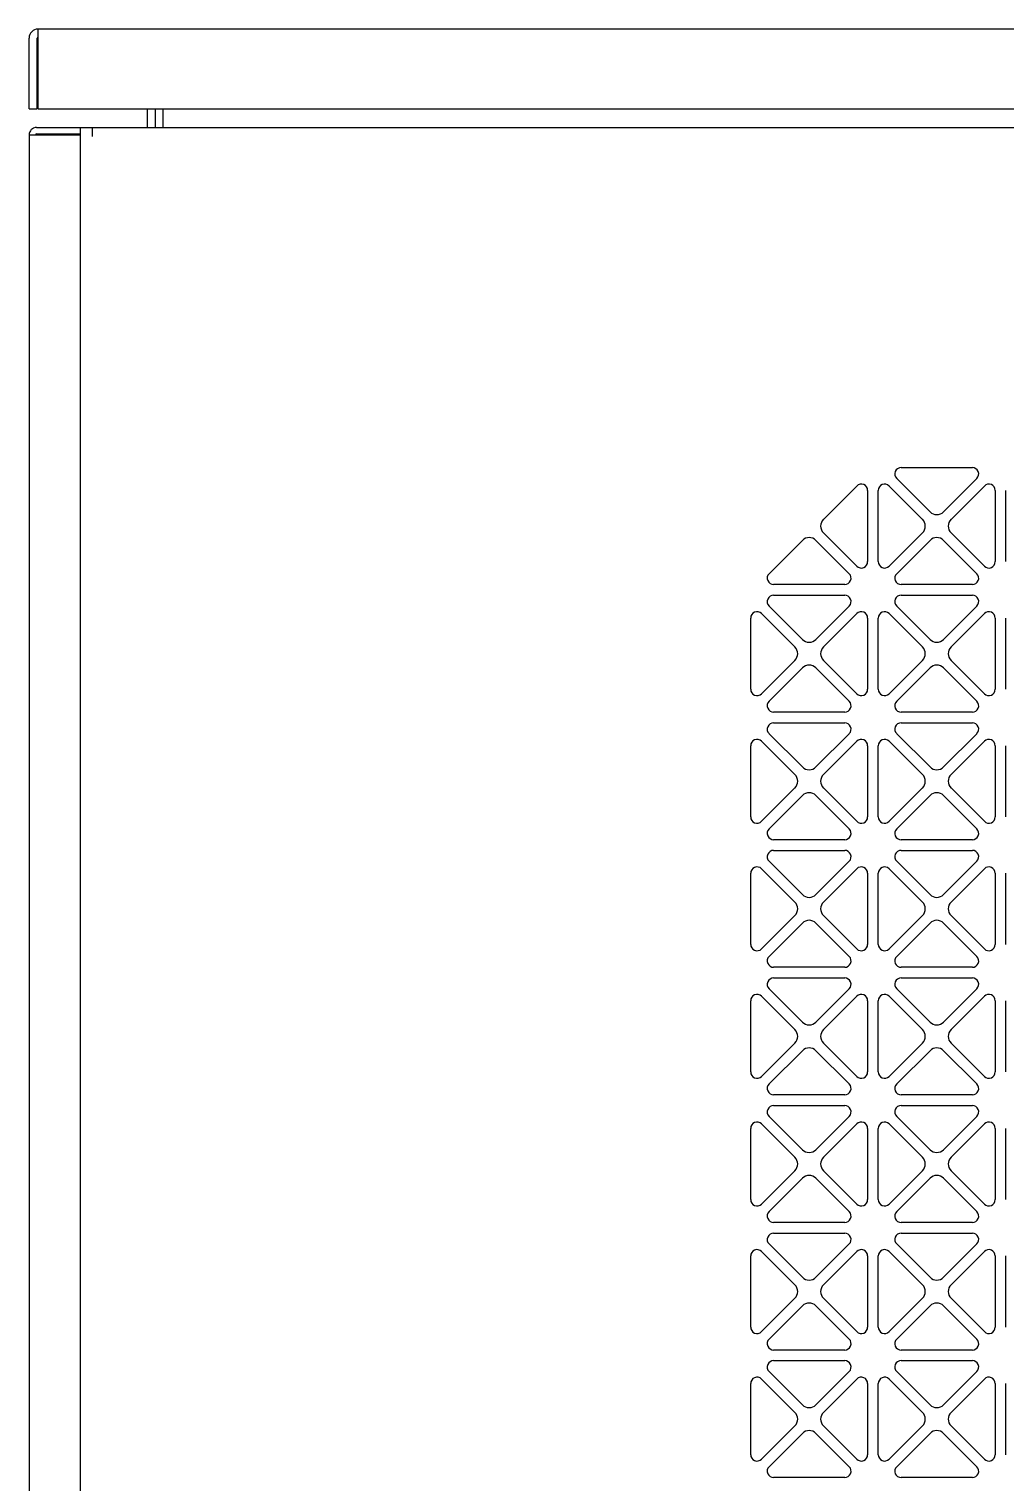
# Model space of a CAD drawing. Header units: millimetres. Extents: x 0 to 87554, y -20854 to 20404.
# Drawn here: x 15206.4 to 15390.1, y 15586.9 to 15860.4 of the extents above; entities that cross this region are included whole.
import ezdxf

# ---------------------------------------------------------------- set-up
doc = ezdxf.new("R2010")
doc.units = ezdxf.units.MM
doc.layers.get('0').update_dxf_attribs({"lineweight": 15})
for name, color, linetype in [('4215-12649_2_1_0', 7, 'Continuous'), ('4215-12649_2_2_0', 7, 'Continuous'), ('4215-12649_2_3_0', 7, 'Continuous'), ('4215-12655_1_0', 7, 'Continuous'), ('4215-12661_1_0', 7, 'Continuous'), ('WANGKONG_0', 7, 'Continuous')]:
    doc.layers.add(name, color=color, linetype=linetype)

# ---------------------------------------------------------------- blocks, each defined once
blk = doc.blocks.new('ju77')
at = {"layer": '4215-12649_2_1_0', "color": 87, "linetype": 'Continuous'}
for p, q in [((-405.04, 462.5), (-405.04, 477.5)), ((325.96, 477.5), (-405.04, 477.5)), ((-406.74, 462.5), (-406.74, 475.8)), ((-405.24, 462.5), (-405.24, 475.8)), ((-406.74, 462.5), (-405.24, 462.5)), ((-405.04, 462.5), (325.96, 462.5))]:
    blk.add_line(p, q, dxfattribs=at)
for radius in [1.7, 0.2]:
    blk.add_arc((-405.04, 475.8), radius, 90, 180, dxfattribs=at)
at = {"layer": '4215-12649_2_2_0', "color": 87, "linetype": 'Continuous'}
for p, q in [((-384.54, 462.5), (-384.54, 459)), ((-383.04, 462.5), (-383.04, 459))]:
    blk.add_line(p, q, dxfattribs=at)
at = {"layer": '4215-12649_2_3_0', "color": 87, "linetype": 'Continuous'}
blk.add_line((-381.54, 459), (-381.54, 462.5), dxfattribs=at)
at = {"layer": '4215-12655_1_0', "color": 87, "linetype": 'Continuous'}
for p, q in [((-406.74, 457.6), (-406.74, -554.5)), ((-406.74, 457.6), (-397.04, 457.6)), ((-405.34, 459), (-397.04, 459)), ((-405.34, 457.8), (-397.04, 457.8))]:
    blk.add_line(p, q, dxfattribs=at)
for radius in [1.4, 0.2]:
    blk.add_arc((-405.34, 457.6), radius, 90, 180, dxfattribs=at)
at = {"layer": '4215-12661_1_0', "color": 87, "linetype": 'Continuous'}
for p, q in [((-397.04, -1554), (-397.04, 459)), ((-397.04, 459), (316.96, 459)), ((-394.84, 457.3), (-394.84, 459))]:
    blk.add_line(p, q, dxfattribs=at)
at = {"layer": 'WANGKONG_0', "color": 87, "linetype": 'Continuous'}
for p, q in [((-242.73, 395), (-229.35, 395)), ((-257.35, 385.27), (-251.09, 391.54)), ((-244.99, 391.54), (-238.73, 385.27)), ((-237.31, 386.69), (-243.58, 392.95)), ((-228.5, 392.95), (-234.77, 386.69)), ((-233.35, 385.27), (-227.09, 391.54)), ((-249.04, 390.69), (-249.04, 377.31)), ((-247.04, 377.31), (-247.04, 390.69)), ((-225.04, 390.69), (-225.04, 377.31)), ((-223.04, 377.31), (-223.04, 390.69)), ((-267.58, 375.05), (-261.31, 381.31)), ((-258.77, 381.31), (-252.5, 375.05)), ((-251.09, 376.46), (-257.35, 382.73)), ((-238.73, 382.73), (-244.99, 376.46)), ((-243.58, 375.05), (-237.31, 381.31)), ((-234.77, 381.31), (-228.5, 375.05)), ((-227.09, 376.46), (-233.35, 382.73)), ((-253.35, 373), (-266.73, 373)), ((-229.35, 373), (-242.73, 373)), ((-266.73, 371), (-253.35, 371)), ((-242.73, 371), (-229.35, 371)), ((-271.04, 353.31), (-271.04, 366.69)), ((-268.99, 367.54), (-262.73, 361.27)), ((-261.31, 362.69), (-267.58, 368.95)), ((-252.5, 368.95), (-258.77, 362.69)), ((-257.35, 361.27), (-251.09, 367.54)), ((-249.04, 366.69), (-249.04, 353.31)), ((-247.04, 353.31), (-247.04, 366.69)), ((-244.99, 367.54), (-238.73, 361.27)), ((-237.31, 362.69), (-243.58, 368.95)), ((-228.5, 368.95), (-234.77, 362.69)), ((-233.35, 361.27), (-227.09, 367.54)), ((-225.04, 366.69), (-225.04, 353.31)), ((-223.04, 353.31), (-223.04, 366.69)), ((-262.73, 358.73), (-268.99, 352.46)), ((-251.09, 352.46), (-257.35, 358.73)), ((-238.73, 358.73), (-244.99, 352.46)), ((-227.09, 352.46), (-233.35, 358.73)), ((-267.58, 351.05), (-261.31, 357.31)), ((-258.77, 357.31), (-252.5, 351.05)), ((-243.58, 351.05), (-237.31, 357.31)), ((-234.77, 357.31), (-228.5, 351.05)), ((-253.35, 349), (-266.73, 349)), ((-229.35, 349), (-242.73, 349)), ((-261.31, 338.69), (-267.58, 344.95)), ((-266.73, 347), (-253.35, 347)), ((-252.5, 344.95), (-258.77, 338.69)), ((-237.31, 338.69), (-243.58, 344.95)), ((-242.73, 347), (-229.35, 347)), ((-228.5, 344.95), (-234.77, 338.69)), ((-271.04, 329.31), (-271.04, 342.69)), ((-268.99, 343.54), (-262.73, 337.27)), ((-257.35, 337.27), (-251.09, 343.54)), ((-249.04, 342.69), (-249.04, 329.31)), ((-247.04, 329.31), (-247.04, 342.69)), ((-244.99, 343.54), (-238.73, 337.27)), ((-233.35, 337.27), (-227.09, 343.54)), ((-225.04, 342.69), (-225.04, 329.31)), ((-223.04, 329.31), (-223.04, 342.69)), ((-262.73, 334.73), (-268.99, 328.46)), ((-251.09, 328.46), (-257.35, 334.73)), ((-238.73, 334.73), (-244.99, 328.46)), ((-227.09, 328.46), (-233.35, 334.73)), ((-267.58, 327.05), (-261.31, 333.31)), ((-258.77, 333.31), (-252.5, 327.05)), ((-243.58, 327.05), (-237.31, 333.31)), ((-234.77, 333.31), (-228.5, 327.05)), ((-253.35, 325), (-266.73, 325)), ((-266.73, 323), (-253.35, 323)), ((-229.35, 325), (-242.73, 325)), ((-242.73, 323), (-229.35, 323)), ((-261.31, 314.69), (-267.58, 320.95)), ((-252.5, 320.95), (-258.77, 314.69)), ((-237.31, 314.69), (-243.58, 320.95)), ((-228.5, 320.95), (-234.77, 314.69)), ((-271.04, 305.31), (-271.04, 318.69)), ((-268.99, 319.54), (-262.73, 313.27)), ((-257.35, 313.27), (-251.09, 319.54)), ((-249.04, 318.69), (-249.04, 305.31)), ((-247.04, 305.31), (-247.04, 318.69)), ((-244.99, 319.54), (-238.73, 313.27)), ((-233.35, 313.27), (-227.09, 319.54)), ((-225.04, 318.69), (-225.04, 305.31)), ((-223.04, 305.31), (-223.04, 318.69)), ((-262.73, 310.73), (-268.99, 304.46)), ((-267.58, 303.05), (-261.31, 309.31)), ((-258.77, 309.31), (-252.5, 303.05)), ((-251.09, 304.46), (-257.35, 310.73)), ((-238.73, 310.73), (-244.99, 304.46)), ((-243.58, 303.05), (-237.31, 309.31)), ((-234.77, 309.31), (-228.5, 303.05)), ((-227.09, 304.46), (-233.35, 310.73)), ((-253.35, 301), (-266.73, 301)), ((-229.35, 301), (-242.73, 301)), ((-266.73, 299), (-253.35, 299)), ((-242.73, 299), (-229.35, 299)), ((-268.99, 295.54), (-262.73, 289.27)), ((-261.31, 290.69), (-267.58, 296.95)), ((-252.5, 296.95), (-258.77, 290.69)), ((-257.35, 289.27), (-251.09, 295.54)), ((-244.99, 295.54), (-238.73, 289.27)), ((-237.31, 290.69), (-243.58, 296.95)), ((-228.5, 296.95), (-234.77, 290.69)), ((-233.35, 289.27), (-227.09, 295.54)), ((-271.04, 281.31), (-271.04, 294.69)), ((-249.04, 294.69), (-249.04, 281.31)), ((-247.04, 281.31), (-247.04, 294.69)), ((-225.04, 294.69), (-225.04, 281.31)), ((-223.04, 281.31), (-223.04, 294.69)), ((-262.73, 286.73), (-268.99, 280.46)), ((-267.58, 279.05), (-261.31, 285.31)), ((-258.77, 285.31), (-252.5, 279.05)), ((-251.09, 280.46), (-257.35, 286.73)), ((-238.73, 286.73), (-244.99, 280.46)), ((-243.58, 279.05), (-237.31, 285.31)), ((-234.77, 285.31), (-228.5, 279.05)), ((-227.09, 280.46), (-233.35, 286.73)), ((-253.35, 277), (-266.73, 277)), ((-229.35, 277), (-242.73, 277)), ((-266.73, 275), (-253.35, 275)), ((-242.73, 275), (-229.35, 275)), ((-268.99, 271.54), (-262.73, 265.27)), ((-261.31, 266.69), (-267.58, 272.95)), ((-252.5, 272.95), (-258.77, 266.69)), ((-257.35, 265.27), (-251.09, 271.54)), ((-244.99, 271.54), (-238.73, 265.27)), ((-237.31, 266.69), (-243.58, 272.95)), ((-228.5, 272.95), (-234.77, 266.69)), ((-233.35, 265.27), (-227.09, 271.54)), ((-271.04, 257.31), (-271.04, 270.69)), ((-249.04, 270.69), (-249.04, 257.31)), ((-247.04, 257.31), (-247.04, 270.69)), ((-225.04, 270.69), (-225.04, 257.31)), ((-223.04, 257.31), (-223.04, 270.69)), ((-262.73, 262.73), (-268.99, 256.46)), ((-251.09, 256.46), (-257.35, 262.73)), ((-238.73, 262.73), (-244.99, 256.46)), ((-227.09, 256.46), (-233.35, 262.73)), ((-267.58, 255.05), (-261.31, 261.31)), ((-258.77, 261.31), (-252.5, 255.05)), ((-243.58, 255.05), (-237.31, 261.31)), ((-234.77, 261.31), (-228.5, 255.05)), ((-253.35, 253), (-266.73, 253)), ((-229.35, 253), (-242.73, 253)), ((-261.31, 242.69), (-267.58, 248.95)), ((-266.73, 251), (-253.35, 251)), ((-252.5, 248.95), (-258.77, 242.69)), ((-237.31, 242.69), (-243.58, 248.95)), ((-242.73, 251), (-229.35, 251)), ((-228.5, 248.95), (-234.77, 242.69)), ((-271.04, 233.31), (-271.04, 246.69)), ((-268.99, 247.54), (-262.73, 241.27)), ((-257.35, 241.27), (-251.09, 247.54)), ((-249.04, 246.69), (-249.04, 233.31)), ((-247.04, 233.31), (-247.04, 246.69)), ((-244.99, 247.54), (-238.73, 241.27)), ((-233.35, 241.27), (-227.09, 247.54)), ((-225.04, 246.69), (-225.04, 233.31)), ((-223.04, 233.31), (-223.04, 246.69)), ((-262.73, 238.73), (-268.99, 232.46)), ((-251.09, 232.46), (-257.35, 238.73)), ((-238.73, 238.73), (-244.99, 232.46)), ((-227.09, 232.46), (-233.35, 238.73)), ((-267.58, 231.05), (-261.31, 237.31)), ((-258.77, 237.31), (-252.5, 231.05)), ((-243.58, 231.05), (-237.31, 237.31)), ((-234.77, 237.31), (-228.5, 231.05)), ((-253.35, 229), (-266.73, 229)), ((-229.35, 229), (-242.73, 229)), ((-261.31, 218.69), (-267.58, 224.95)), ((-266.73, 227), (-253.35, 227)), ((-252.5, 224.95), (-258.77, 218.69)), ((-237.31, 218.69), (-243.58, 224.95)), ((-242.73, 227), (-229.35, 227)), ((-228.5, 224.95), (-234.77, 218.69)), ((-271.04, 209.31), (-271.04, 222.69)), ((-268.99, 223.54), (-262.73, 217.27)), ((-257.35, 217.27), (-251.09, 223.54)), ((-249.04, 222.69), (-249.04, 209.31)), ((-247.04, 209.31), (-247.04, 222.69)), ((-244.99, 223.54), (-238.73, 217.27)), ((-233.35, 217.27), (-227.09, 223.54)), ((-225.04, 222.69), (-225.04, 209.31)), ((-223.04, 209.31), (-223.04, 222.69)), ((-262.73, 214.73), (-268.99, 208.46)), ((-251.09, 208.46), (-257.35, 214.73)), ((-238.73, 214.73), (-244.99, 208.46)), ((-227.09, 208.46), (-233.35, 214.73)), ((-267.58, 207.05), (-261.31, 213.31)), ((-258.77, 213.31), (-252.5, 207.05)), ((-243.58, 207.05), (-237.31, 213.31)), ((-234.77, 213.31), (-228.5, 207.05)), ((-253.35, 205), (-266.73, 205)), ((-229.35, 205), (-242.73, 205))]:
    blk.add_line(p, q, dxfattribs=at)
for centre, radius, start, end in [((-242.73, 393.8), 1.2, 90, 225), ((-229.35, 393.8), 1.2, 315, 90), ((-250.24, 390.69), 1.2, 0, 135), ((-245.84, 390.69), 1.2, 45, 180), ((-226.24, 390.69), 1.2, 0, 135), ((-236.04, 387.96), 1.8, 225, 315), ((-256.08, 384), 1.8, 135, 225), ((-240, 384), 1.8, 315, 45), ((-232.08, 384), 1.8, 135, 225), ((-260.04, 380.04), 1.8, 45, 135), ((-236.04, 380.04), 1.8, 45, 135), ((-266.73, 374.2), 1.2, 135, 270), ((-253.35, 374.2), 1.2, 270, 45), ((-250.24, 377.31), 1.2, 225, 0), ((-245.84, 377.31), 1.2, 180, 315), ((-242.73, 374.2), 1.2, 135, 270), ((-229.35, 374.2), 1.2, 270, 45), ((-226.24, 377.31), 1.2, 225, 0), ((-266.73, 369.8), 1.2, 90, 225), ((-253.35, 369.8), 1.2, 315, 90), ((-242.73, 369.8), 1.2, 90, 225), ((-229.35, 369.8), 1.2, 315, 90), ((-269.84, 366.69), 1.2, 45, 180), ((-250.24, 366.69), 1.2, 0, 135), ((-245.84, 366.69), 1.2, 45, 180), ((-226.24, 366.69), 1.2, 0, 135), ((-264, 360), 1.8, 315, 45), ((-260.04, 363.96), 1.8, 225, 315), ((-256.08, 360), 1.8, 135, 225), ((-240, 360), 1.8, 315, 45), ((-236.04, 363.96), 1.8, 225, 315), ((-232.08, 360), 1.8, 135, 225), ((-260.04, 356.04), 1.8, 45, 135), ((-236.04, 356.04), 1.8, 45, 135), ((-269.84, 353.31), 1.2, 180, 315), ((-250.24, 353.31), 1.2, 225, 0), ((-245.84, 353.31), 1.2, 180, 315), ((-226.24, 353.31), 1.2, 225, 0), ((-266.73, 350.2), 1.2, 135, 270), ((-253.35, 350.2), 1.2, 270, 45), ((-242.73, 350.2), 1.2, 135, 270), ((-229.35, 350.2), 1.2, 270, 45), ((-266.73, 345.8), 1.2, 90, 225), ((-253.35, 345.8), 1.2, 315, 90), ((-242.73, 345.8), 1.2, 90, 225), ((-229.35, 345.8), 1.2, 315, 90), ((-269.84, 342.69), 1.2, 45, 180), ((-250.24, 342.69), 1.2, 0, 135), ((-245.84, 342.69), 1.2, 45, 180), ((-226.24, 342.69), 1.2, 0, 135), ((-264, 336), 1.8, 315, 45), ((-260.04, 339.96), 1.8, 225, 315), ((-256.08, 336), 1.8, 135, 225), ((-240, 336), 1.8, 315, 45), ((-236.04, 339.96), 1.8, 225, 315), ((-232.08, 336), 1.8, 135, 225), ((-260.04, 332.04), 1.8, 45, 135), ((-236.04, 332.04), 1.8, 45, 135), ((-269.84, 329.31), 1.2, 180, 315), ((-250.24, 329.31), 1.2, 225, 0), ((-245.84, 329.31), 1.2, 180, 315), ((-226.24, 329.31), 1.2, 225, 0), ((-266.73, 326.2), 1.2, 135, 270), ((-253.35, 326.2), 1.2, 270, 45), ((-242.73, 326.2), 1.2, 135, 270), ((-229.35, 326.2), 1.2, 270, 45), ((-266.73, 321.8), 1.2, 90, 225), ((-253.35, 321.8), 1.2, 315, 90), ((-242.73, 321.8), 1.2, 90, 225), ((-229.35, 321.8), 1.2, 315, 90), ((-269.84, 318.69), 1.2, 45, 180), ((-250.24, 318.69), 1.2, 0, 135), ((-245.84, 318.69), 1.2, 45, 180), ((-226.24, 318.69), 1.2, 0, 135), ((-260.04, 315.96), 1.8, 225, 315), ((-236.04, 315.96), 1.8, 225, 315), ((-264, 312), 1.8, 315, 45), ((-256.08, 312), 1.8, 135, 225), ((-240, 312), 1.8, 315, 45), ((-232.08, 312), 1.8, 135, 225), ((-260.04, 308.04), 1.8, 45, 135), ((-236.04, 308.04), 1.8, 45, 135), ((-269.84, 305.31), 1.2, 180, 315), ((-250.24, 305.31), 1.2, 225, 0), ((-245.84, 305.31), 1.2, 180, 315), ((-226.24, 305.31), 1.2, 225, 0), ((-266.73, 302.2), 1.2, 135, 270), ((-253.35, 302.2), 1.2, 270, 45), ((-242.73, 302.2), 1.2, 135, 270), ((-229.35, 302.2), 1.2, 270, 45), ((-266.73, 297.8), 1.2, 90, 225), ((-253.35, 297.8), 1.2, 315, 90), ((-242.73, 297.8), 1.2, 90, 225), ((-229.35, 297.8), 1.2, 315, 90), ((-269.84, 294.69), 1.2, 45, 180), ((-250.24, 294.69), 1.2, 0, 135), ((-245.84, 294.69), 1.2, 45, 180), ((-226.24, 294.69), 1.2, 0, 135), ((-260.04, 291.96), 1.8, 225, 315), ((-236.04, 291.96), 1.8, 225, 315), ((-264, 288), 1.8, 315, 45), ((-256.08, 288), 1.8, 135, 225), ((-240, 288), 1.8, 315, 45), ((-232.08, 288), 1.8, 135, 225), ((-260.04, 284.04), 1.8, 45, 135), ((-236.04, 284.04), 1.8, 45, 135), ((-269.84, 281.31), 1.2, 180, 315), ((-266.73, 278.2), 1.2, 135, 270), ((-253.35, 278.2), 1.2, 270, 45), ((-250.24, 281.31), 1.2, 225, 0), ((-245.84, 281.31), 1.2, 180, 315), ((-242.73, 278.2), 1.2, 135, 270), ((-229.35, 278.2), 1.2, 270, 45), ((-226.24, 281.31), 1.2, 225, 0), ((-266.73, 273.8), 1.2, 90, 225), ((-253.35, 273.8), 1.2, 315, 90), ((-242.73, 273.8), 1.2, 90, 225), ((-229.35, 273.8), 1.2, 315, 90), ((-269.84, 270.69), 1.2, 45, 180), ((-250.24, 270.69), 1.2, 0, 135), ((-245.84, 270.69), 1.2, 45, 180), ((-226.24, 270.69), 1.2, 0, 135), ((-260.04, 267.96), 1.8, 225, 315), ((-236.04, 267.96), 1.8, 225, 315), ((-264, 264), 1.8, 315, 45), ((-256.08, 264), 1.8, 135, 225), ((-240, 264), 1.8, 315, 45), ((-232.08, 264), 1.8, 135, 225), ((-260.04, 260.04), 1.8, 45, 135), ((-236.04, 260.04), 1.8, 45, 135), ((-269.84, 257.31), 1.2, 180, 315), ((-250.24, 257.31), 1.2, 225, 0), ((-245.84, 257.31), 1.2, 180, 315), ((-226.24, 257.31), 1.2, 225, 0), ((-266.73, 254.2), 1.2, 135, 270), ((-253.35, 254.2), 1.2, 270, 45), ((-242.73, 254.2), 1.2, 135, 270), ((-229.35, 254.2), 1.2, 270, 45), ((-266.73, 249.8), 1.2, 90, 225), ((-253.35, 249.8), 1.2, 315, 90), ((-242.73, 249.8), 1.2, 90, 225), ((-229.35, 249.8), 1.2, 315, 90), ((-269.84, 246.69), 1.2, 45, 180), ((-250.24, 246.69), 1.2, 0, 135), ((-245.84, 246.69), 1.2, 45, 180), ((-226.24, 246.69), 1.2, 0, 135), ((-264, 240), 1.8, 315, 45), ((-260.04, 243.96), 1.8, 225, 315), ((-256.08, 240), 1.8, 135, 225), ((-240, 240), 1.8, 315, 45), ((-236.04, 243.96), 1.8, 225, 315), ((-232.08, 240), 1.8, 135, 225), ((-260.04, 236.04), 1.8, 45, 135), ((-236.04, 236.04), 1.8, 45, 135), ((-269.84, 233.31), 1.2, 180, 315), ((-250.24, 233.31), 1.2, 225, 0), ((-245.84, 233.31), 1.2, 180, 315), ((-226.24, 233.31), 1.2, 225, 0), ((-266.73, 230.2), 1.2, 135, 270), ((-253.35, 230.2), 1.2, 270, 45), ((-242.73, 230.2), 1.2, 135, 270), ((-229.35, 230.2), 1.2, 270, 45), ((-266.73, 225.8), 1.2, 90, 225), ((-253.35, 225.8), 1.2, 315, 90), ((-242.73, 225.8), 1.2, 90, 225), ((-229.35, 225.8), 1.2, 315, 90), ((-269.84, 222.69), 1.2, 45, 180), ((-250.24, 222.69), 1.2, 0, 135), ((-245.84, 222.69), 1.2, 45, 180), ((-226.24, 222.69), 1.2, 0, 135), ((-264, 216), 1.8, 315, 45), ((-260.04, 219.96), 1.8, 225, 315), ((-256.08, 216), 1.8, 135, 225), ((-240, 216), 1.8, 315, 45), ((-236.04, 219.96), 1.8, 225, 315), ((-232.08, 216), 1.8, 135, 225), ((-260.04, 212.04), 1.8, 45, 135), ((-236.04, 212.04), 1.8, 45, 135), ((-269.84, 209.31), 1.2, 180, 315), ((-250.24, 209.31), 1.2, 225, 0), ((-245.84, 209.31), 1.2, 180, 315), ((-226.24, 209.31), 1.2, 225, 0), ((-266.73, 206.2), 1.2, 135, 270), ((-253.35, 206.2), 1.2, 270, 45), ((-242.73, 206.2), 1.2, 135, 270), ((-229.35, 206.2), 1.2, 270, 45)]:
    blk.add_arc(centre, radius, start, end, dxfattribs=at)

msp = doc.modelspace()

# ---------------------------------------------------------------- block references
msp.add_blockref('ju77', (15613.142, 15382.853))

doc.saveas('drawing.dxf')
